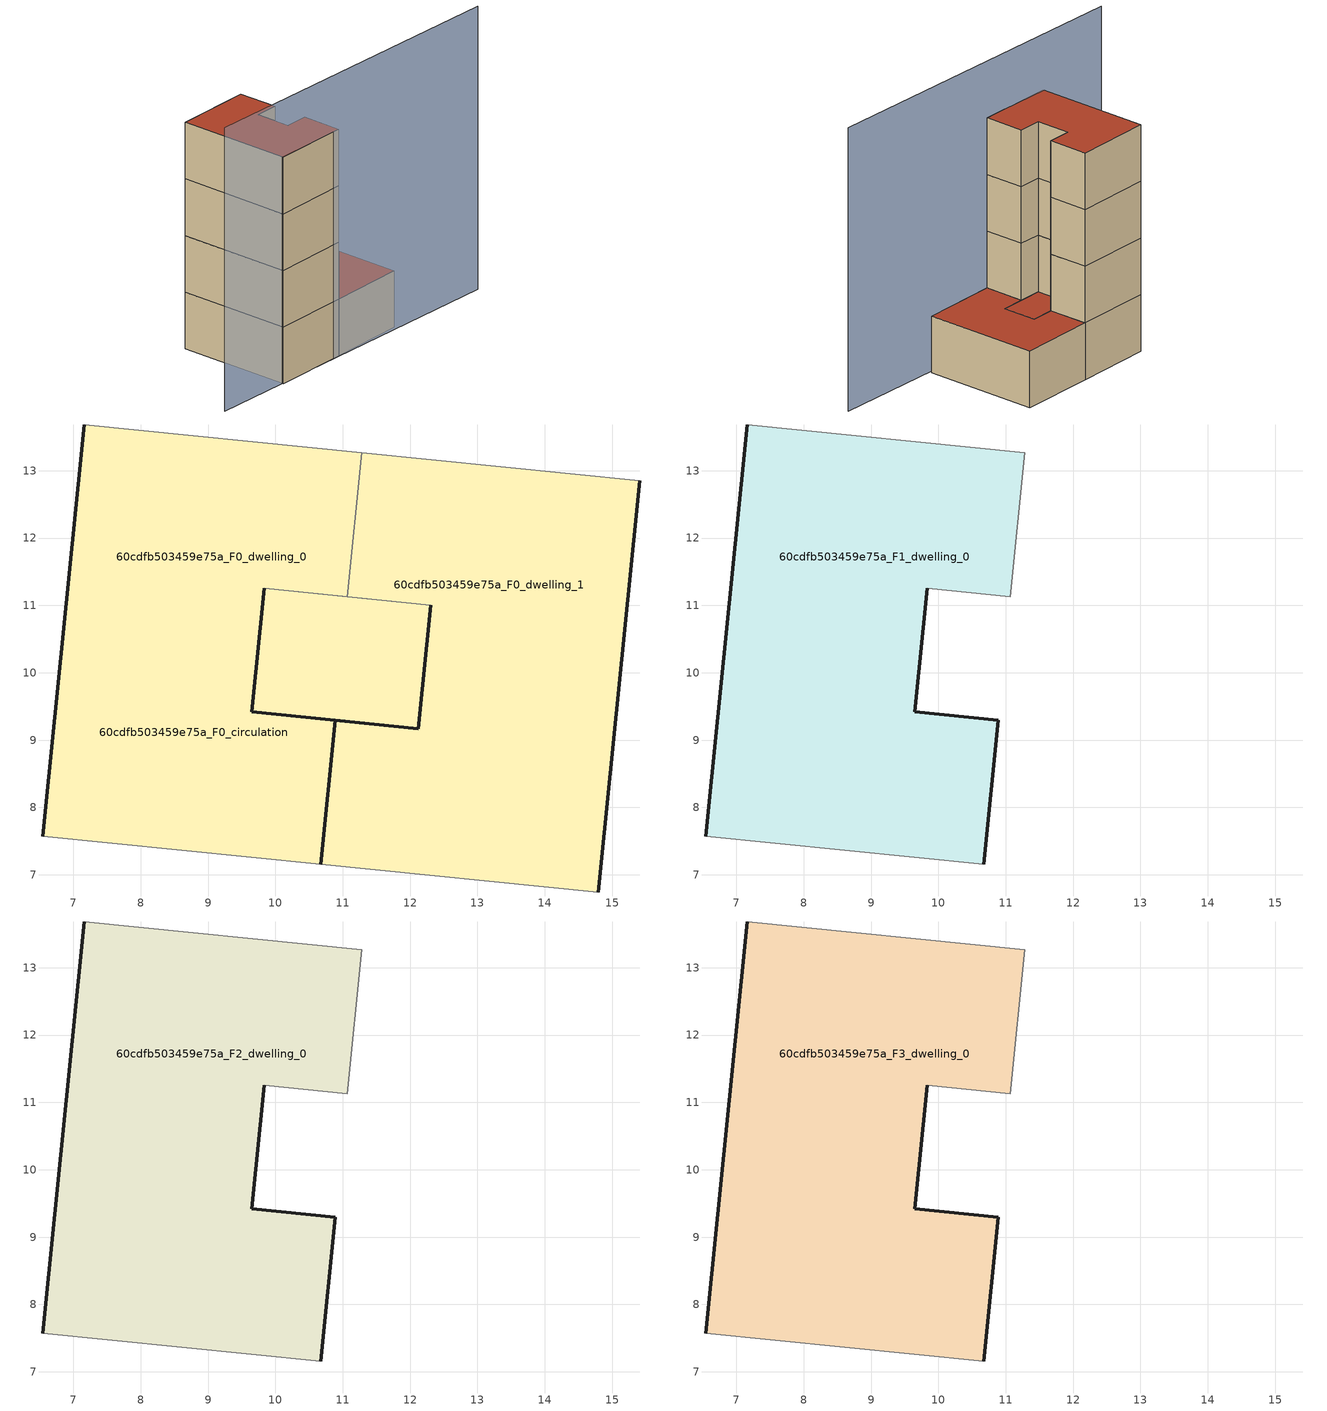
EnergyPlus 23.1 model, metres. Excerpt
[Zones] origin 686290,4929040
60cdfb503459e75a_F0_dwelling_0
 floor ground (EU_floor_Construction): 12.31,11 12.12,9.17 10.88,9.3 10.79,9.31 9.65,9.42 9.83,11.25 11.07,11.13 z0; 11.28,13.26 11.07,11.13 9.83,11.25 9.65,9.42 10.79,9.31 10.88,9.3 10.67,7.16 6.55,7.58 7.16,13.68 z0
 wall outside (EU_wall_Construction): 7.16,13.68 6.55,7.58 / 10.67,7.16 10.88,9.3 9.65,9.42 9.83,11.25 z0:3
 wall adiabatic (EU_wall_Construction): 6.55,7.58 10.67,7.16 / 9.83,11.25 11.07,11.13 11.28,13.26 7.16,13.68 z0:3
 roof outside (EU_floor_Construction): 12.12,9.17 12.31,11 11.07,11.13 9.83,11.25 9.65,9.42 10.79,9.31 10.88,9.3 z3
60cdfb503459e75a_F0_dwelling_1
 floor ground (EU_floor_Construction): 15.41,12.85 14.79,6.74 10.67,7.16 10.88,9.3 12.12,9.17 12.31,11 11.07,11.13 11.28,13.26 z0; 12.31,11 12.12,9.17 10.88,9.3 9.65,9.42 9.83,11.25 11.07,11.13 z0
 wall outside (EU_wall_Construction): 12.31,11 12.12,9.17 10.88,9.3 10.67,7.16 / 14.79,6.74 15.41,12.85 z0:3
 wall adiabatic (EU_wall_Construction): 15.41,12.85 11.28,13.26 11.07,11.13 12.31,11 / 10.67,7.16 14.79,6.74 z0:3
 roof outside (EU_roof_Construction): 12.12,9.17 12.31,11 11.07,11.13 9.83,11.25 9.65,9.42 10.88,9.3 z3; 14.79,6.74 15.41,12.85 11.28,13.26 11.07,11.13 12.31,11 12.12,9.17 10.88,9.3 10.67,7.16 z3
60cdfb503459e75a_F0_circulation
 floor ground (EU_floor_Construction): 12.31,11 12.12,9.17 10.88,9.3 9.65,9.42 9.83,11.25 11.07,11.13 z0; 11.28,13.26 11.07,11.13 9.83,11.25 9.65,9.42 10.79,9.31 10.88,9.3 10.67,7.16 6.55,7.58 7.16,13.68 z0; 15.41,12.85 14.79,6.74 10.67,7.16 10.88,9.3 12.12,9.17 12.31,11 11.07,11.13 11.28,13.26 z0
 wall outside (EU_wall_Construction): 9.83,11.25 9.65,9.42 12.12,9.17 12.31,11 z0:3
 wall adiabatic (EU_wall_Construction): 12.31,11 9.83,11.25 z0:3
 roof outside (EU_roof_Construction): 10.67,7.16 10.88,9.3 10.79,9.31 9.65,9.42 9.83,11.25 11.07,11.13 11.28,13.26 7.16,13.68 6.55,7.58 z3; 12.12,9.17 12.31,11 11.07,11.13 9.83,11.25 9.65,9.42 10.88,9.3 z3; 14.79,6.74 15.41,12.85 11.28,13.26 11.07,11.13 12.31,11 12.12,9.17 10.88,9.3 10.67,7.16 z3
60cdfb503459e75a_F1_dwelling_0
 floor to 60cdfb503459e75a_F0_dwelling_0 (EU_floor_Construction): 11.28,13.26 11.07,11.13 9.83,11.25 9.65,9.42 10.79,9.31 10.88,9.3 10.67,7.16 6.55,7.58 7.16,13.68 z3
 wall outside (EU_wall_Construction): 7.16,13.68 6.55,7.58 / 10.67,7.16 10.88,9.3 9.65,9.42 9.83,11.25 z3:6
 wall adiabatic (EU_wall_Construction): 6.55,7.58 10.67,7.16 / 9.83,11.25 11.07,11.13 11.28,13.26 7.16,13.68 z3:6
60cdfb503459e75a_F2_dwelling_0
 floor to 60cdfb503459e75a_F1_dwelling_0 (EU_floor_Construction): 11.28,13.26 11.07,11.13 9.83,11.25 9.65,9.42 10.88,9.3 10.67,7.16 6.55,7.58 7.16,13.68 z6
 wall outside (EU_wall_Construction): 7.16,13.68 6.55,7.58 / 10.67,7.16 10.88,9.3 9.65,9.42 9.83,11.25 z6:9
 wall adiabatic (EU_wall_Construction): 6.55,7.58 10.67,7.16 / 9.83,11.25 11.07,11.13 11.28,13.26 7.16,13.68 z6:9
60cdfb503459e75a_F3_dwelling_0
 floor to 60cdfb503459e75a_F2_dwelling_0 (EU_floor_Construction): 11.28,13.26 11.07,11.13 9.83,11.25 9.65,9.42 10.88,9.3 10.67,7.16 6.55,7.58 7.16,13.68 z9
 wall outside (EU_wall_Construction): 7.16,13.68 6.55,7.58 / 10.67,7.16 10.88,9.3 9.65,9.42 9.83,11.25 z9:12
 wall adiabatic (EU_wall_Construction): 6.55,7.58 10.67,7.16 / 9.83,11.25 11.07,11.13 11.28,13.26 7.16,13.68 z9:12
 roof outside (EU_roof_Construction): 10.67,7.16 10.88,9.3 9.65,9.42 9.83,11.25 11.07,11.13 11.28,13.26 7.16,13.68 6.55,7.58 z12
shading: 2.46,8.17 20.6,5.87 z0:15
[Building]
EU S2 Campaign: North Axis=0; Terrain=City; Solar Distribution=FullExterior
[Site:Location]
Bologna: Latitude=44.5; Longitude=11.25; Time Zone=1; Elevation=37
[SizingPeriod:WeatherFileDays]
AnnualSizingPeriod: Begin Month=1; Begin Day of Month=1; End Month=12; End Day of Month=31; Day of Week for Start Day=Monday; Use Weather File Daylight Saving Period=No; Use Weather File Rain and Snow Indicators=No
[MATERIAL]
EU_InternalMass_Material: Roughness=MediumRough; Thickness=0.1; Conductivity=1; Density=1800; Specific Heat=900; Thermal Absorptance=0.9; Solar Absorptance=0.7; Visible Absorptance=0.7
[MATERIAL:NOMASS] Roughness=MediumRough; Thermal Absorptance=0.9; Solar Absorptance=0.7; Visible Absorptance=0.7
Name | Thermal Resistance
EU_wall_NoMass | 0.937881
EU_roof_NoMass | 0.548572
EU_floor_NoMass | 0.71348
[CONSTRUCTION]
EU_wall_Construction: EU_wall_NoMass
EU_roof_Construction: EU_roof_NoMass
EU_floor_Construction: EU_floor_NoMass
EU_InternalMass_Construction: EU_InternalMass_Material
[ZONE] Type=1; Multiplier=1; Ceiling Height=autocalculate; Floor Area=autocalculate; Part of Total Floor Area=Yes
Name | Volume
60cdfb503459e75a_F0_dwelling_0; 60cdfb503459e75a_F0_dwelling_1 | 83.1028
60cdfb503459e75a_F1_dwelling_0 | 69.3787
60cdfb503459e75a_F2_dwelling_0; 60cdfb503459e75a_F3_dwelling_0 | 69.3779
60cdfb503459e75a_F0_circulation | 152.482
[INTERNALMASS] Construction=EU_InternalMass_Construction
Name | Zone or ZoneList | Surface Area
60cdfb503459e75a_F0_dwelling_0_EU_InternalMass | 60cdfb503459e75a_F0_dwelling_0 | 23.1262
60cdfb503459e75a_F0_dwelling_1_EU_InternalMass | 60cdfb503459e75a_F0_dwelling_1 | 23.1262
60cdfb503459e75a_F1_dwelling_0_EU_InternalMass | 60cdfb503459e75a_F1_dwelling_0 | 50.8269
60cdfb503459e75a_F2_dwelling_0_EU_InternalMass | 60cdfb503459e75a_F2_dwelling_0 | 50.8269
60cdfb503459e75a_F3_dwelling_0_EU_InternalMass | 60cdfb503459e75a_F3_dwelling_0 | 50.8269
[OTHEREQUIPMENT] Fuel Type=Electricity; Design Level Calculation Method=Watts/Area; Power per Zone Floor Area=1; Fraction Latent=0; Fraction Radiant=0; Fraction Lost=0; Carbon Dioxide Generation Rate=0; EndUse Subcategory=EU_Step8_InternalGains
Name | Zone or ZoneList or Space or SpaceList | Schedule
EU_Step8_InternalGain_60cdfb503459e75a_F0_dwelling_0_f000 | 60cdfb503459e75a_F0_dwelling_0 | EU_Step8_GainSchedule_60cdfb503459e75a_F0_dwelling_0_f000
EU_Step8_InternalGain_60cdfb503459e75a_F0_dwelling_1_f000 | 60cdfb503459e75a_F0_dwelling_1 | EU_Step8_GainSchedule_60cdfb503459e75a_F0_dwelling_1_f000
EU_Step8_InternalGain_60cdfb503459e75a_F1_dwelling_0_f000 | 60cdfb503459e75a_F1_dwelling_0 | EU_Step8_GainSchedule_60cdfb503459e75a_F1_dwelling_0_f000
EU_Step8_InternalGain_60cdfb503459e75a_F2_dwelling_0_f000 | 60cdfb503459e75a_F2_dwelling_0 | EU_Step8_GainSchedule_60cdfb503459e75a_F2_dwelling_0_f000
EU_Step8_InternalGain_60cdfb503459e75a_F3_dwelling_0_f000 | 60cdfb503459e75a_F3_dwelling_0 | EU_Step8_GainSchedule_60cdfb503459e75a_F3_dwelling_0_f000
[ZONEINFILTRATION:DESIGNFLOWRATE]
EU_Circulation_Infiltration_60cdfb503459e75a_F0_circulation: Zone or ZoneList or Space or SpaceList=60cdfb503459e75a_F0_circulation; Schedule=EU_AlwaysOn; Design Flow Rate Calculation Method=Flow/Area; Flow Rate per Floor Area=0.0005; Constant Term Coefficient=1; Temperature Term Coefficient=0; Velocity Term Coefficient=0; Velocity Squared Term Coefficient=0
[ZONEVENTILATION:DESIGNFLOWRATE] Schedule=EU_AlwaysOn; Design Flow Rate Calculation Method=AirChanges/Hour; Air Changes per Hour=0.687892; Ventilation Type=Natural; Fan Pressure Rise=0; Fan Total Efficiency=1; Constant Term Coefficient=1; Temperature Term Coefficient=0; Velocity Term Coefficient=0; Velocity Squared Term Coefficient=0; Minimum Indoor Temperature=-100; Maximum Indoor Temperature=100; Delta Temperature=-100; Minimum Outdoor Temperature=-100; Maximum Outdoor Temperature=100; Maximum Wind Speed=40
Name | Zone or ZoneList or Space or SpaceList
EU_ConstantAir_60cdfb503459e75a_F0_dwelling_0 | 60cdfb503459e75a_F0_dwelling_0
EU_ConstantAir_60cdfb503459e75a_F0_dwelling_1 | 60cdfb503459e75a_F0_dwelling_1
EU_ConstantAir_60cdfb503459e75a_F1_dwelling_0 | 60cdfb503459e75a_F1_dwelling_0
EU_ConstantAir_60cdfb503459e75a_F2_dwelling_0 | 60cdfb503459e75a_F2_dwelling_0
EU_ConstantAir_60cdfb503459e75a_F3_dwelling_0 | 60cdfb503459e75a_F3_dwelling_0
[HVACTEMPLATE:THERMOSTAT] Constant Heating Setpoint=20; Constant Cooling Setpoint=50
EU_HeatOnly_60cdfb503459e75a_F0_dwelling_0; EU_HeatOnly_60cdfb503459e75a_F0_dwelling_1; EU_HeatOnly_60cdfb503459e75a_F1_dwelling_0; EU_HeatOnly_60cdfb503459e75a_F2_dwelling_0; EU_HeatOnly_60cdfb503459e75a_F3_dwelling_0
[HVACTEMPLATE:ZONE:IDEALLOADSAIRSYSTEM] System Availability Schedule=EU_AlwaysOn; Maximum Heating Supply Air Temperature=50; Minimum Cooling Supply Air Temperature=13; Maximum Heating Supply Air Humidity Ratio=0.0156; Minimum Cooling Supply Air Humidity Ratio=0.0077; Heating Limit=NoLimit; Cooling Limit=NoLimit; Heating Availability Schedule=EU_AlwaysOn; Cooling Availability Schedule=EU_CoolingOff; Dehumidification Control Type=ConstantSensibleHeatRatio; Cooling Sensible Heat Ratio=0.7; Dehumidification Setpoint=60; Humidification Control Type=None; Humidification Setpoint=30; Outdoor Air Method=None; Outdoor Air Flow Rate per Person=0.00944; Outdoor Air Flow Rate per Zone Floor Area=0; Outdoor Air Flow Rate per Zone=0; Demand Controlled Ventilation Type=None; Outdoor Air Economizer Type=NoEconomizer; Heat Recovery Type=None; Sensible Heat Recovery Effectiveness=0.7; Latent Heat Recovery Effectiveness=0.65
Name | Template Thermostat
60cdfb503459e75a_F0_dwelling_0 | EU_HeatOnly_60cdfb503459e75a_F0_dwelling_0
60cdfb503459e75a_F0_dwelling_1 | EU_HeatOnly_60cdfb503459e75a_F0_dwelling_1
60cdfb503459e75a_F1_dwelling_0 | EU_HeatOnly_60cdfb503459e75a_F1_dwelling_0
60cdfb503459e75a_F2_dwelling_0 | EU_HeatOnly_60cdfb503459e75a_F2_dwelling_0
60cdfb503459e75a_F3_dwelling_0 | EU_HeatOnly_60cdfb503459e75a_F3_dwelling_0
[SIZING:ZONE] Zone Cooling Design Supply Air Temperature Input Method=SupplyAirTemperature; Zone Cooling Design Supply Air Temperature=13; Zone Heating Design Supply Air Temperature Input Method=SupplyAirTemperature; Zone Heating Design Supply Air Temperature=50; Zone Cooling Design Supply Air Humidity Ratio=0.008; Zone Heating Design Supply Air Humidity Ratio=0.008; Cooling Design Air Flow Method=DesignDay; Cooling Design Air Flow Rate=0; Cooling Minimum Air Flow per Zone Floor Area=0.000762; Cooling Minimum Air Flow=0; Cooling Minimum Air Flow Fraction=0.2; Heating Design Air Flow Method=DesignDay; Heating Design Air Flow Rate=0; Heating Maximum Air Flow per Zone Floor Area=0.002032; Heating Maximum Air Flow=0.141576; Heating Maximum Air Flow Fraction=0.3; Account for Dedicated Outdoor Air System=No; Dedicated Outdoor Air System Control Strategy=NeutralSupplyAir; Dedicated Outdoor Air Low Setpoint Temperature for Design=autosize; Dedicated Outdoor Air High Setpoint Temperature for Design=autosize; Zone Load Sizing Method=Sensible Load Only No Latent Load; Zone Latent Cooling Design Supply Air Humidity Ratio Input Method=HumidityRatioDifference; Zone Cooling Design Supply Air Humidity Ratio Difference=0.005; Zone Latent Heating Design Supply Air Humidity Ratio Input Method=HumidityRatioDifference; Zone Humidification Design Supply Air Humidity Ratio Difference=0.005
60cdfb503459e75a_F0_dwelling_0; 60cdfb503459e75a_F0_dwelling_1; 60cdfb503459e75a_F1_dwelling_0; 60cdfb503459e75a_F2_dwelling_0; 60cdfb503459e75a_F3_dwelling_0
[SCHEDULE:CONSTANT]
Name | Hourly Value
EU_AlwaysOn | 1
EU_CoolingOff | 0
[SCHEDULE:FILE] Column Number=1; Rows to Skip at Top=0; Number of Hours of Data=8760; Column Separator=Comma; Interpolate to Timestep=No; Minutes per Item=60; Adjust Schedule for Daylight Savings=Yes
Name | File
EU_Step8_GainSchedule_60cdfb503459e75a_F0_dwelling_0_f000 | ../../schedules/60cdfb503459e75a/60cdfb503459e75a_F0_dwelling_0_f000_gain.csv
EU_Step8_GainSchedule_60cdfb503459e75a_F0_dwelling_1_f000 | ../../schedules/60cdfb503459e75a/60cdfb503459e75a_F0_dwelling_1_f000_gain.csv
EU_Step8_GainSchedule_60cdfb503459e75a_F1_dwelling_0_f000 | ../../schedules/60cdfb503459e75a/60cdfb503459e75a_F1_dwelling_0_f000_gain.csv
EU_Step8_GainSchedule_60cdfb503459e75a_F2_dwelling_0_f000 | ../../schedules/60cdfb503459e75a/60cdfb503459e75a_F2_dwelling_0_f000_gain.csv
EU_Step8_GainSchedule_60cdfb503459e75a_F3_dwelling_0_f000 | ../../schedules/60cdfb503459e75a/60cdfb503459e75a_F3_dwelling_0_f000_gain.csv
